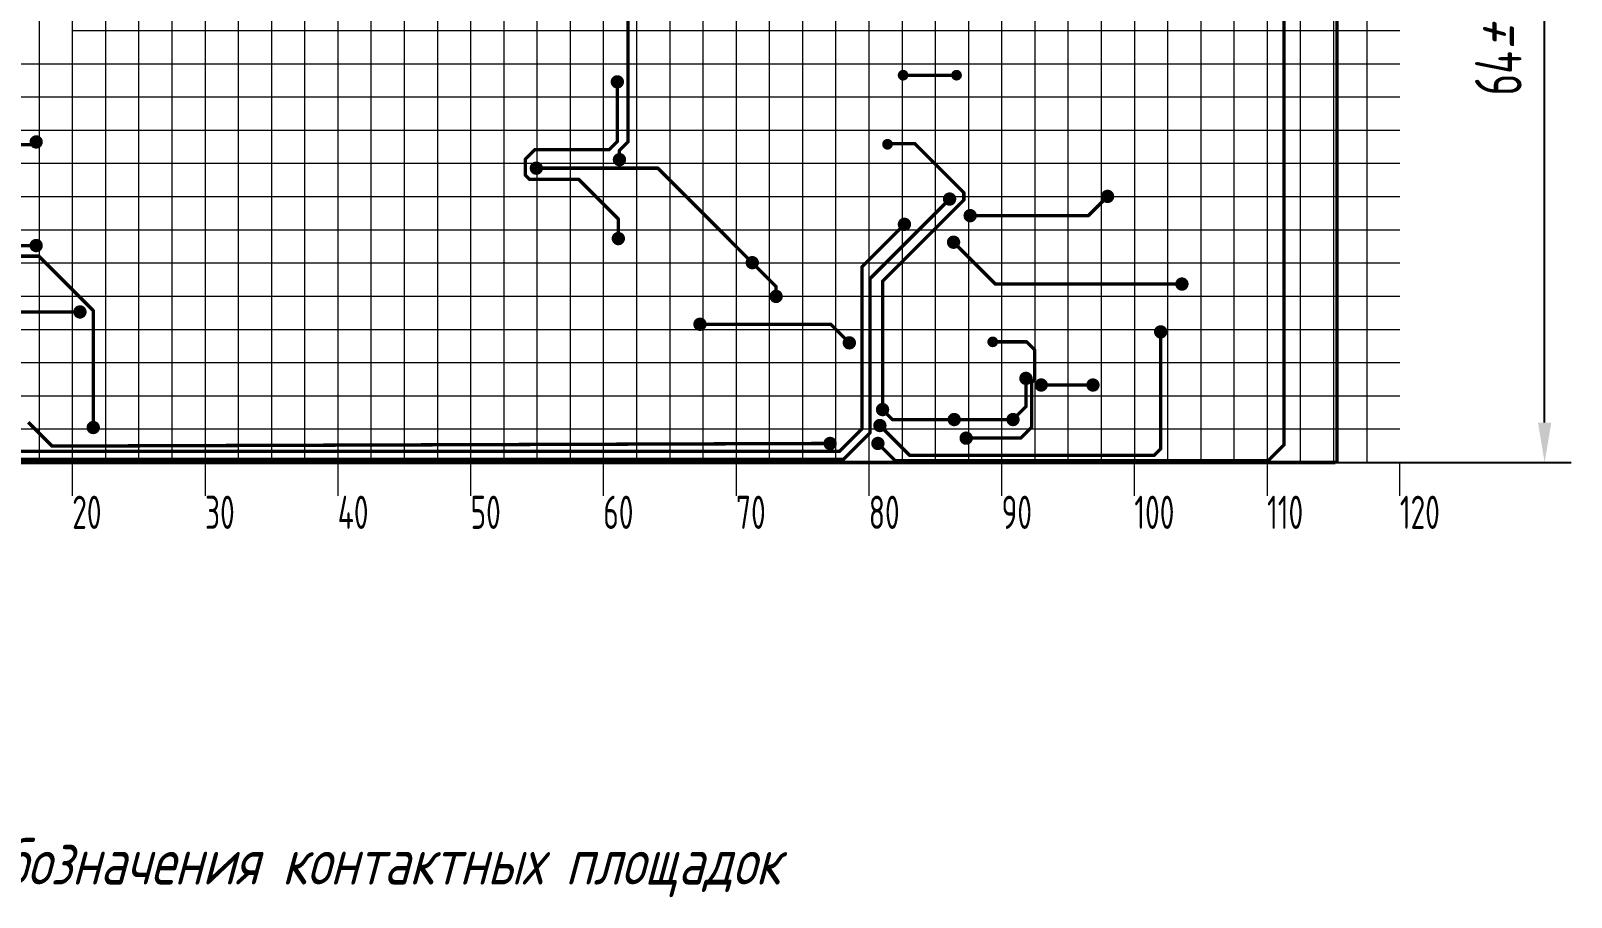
# Model space of a CAD drawing. Extents: x 1996 to 2593, y 74 to 494.
# Drawn here: x 2246.3 to 2362.3, y 284.8 to 350 of the extents above; entities that cross this region are included whole.
import ezdxf

# ---------------------------------------------------------------- set-up
doc = ezdxf.new("R2010")
doc.units = 0
doc.header["$MEASUREMENT"] = 0
doc.layers.get('0').update_dxf_attribs({"linetype": 'CONTINUOUS'})
for name, color, linetype in [('BottomLayer', 5, 'CONTINUOUS'), ('BottomSolder', 6, 'CONTINUOUS'), ('KeepOutLayer', 6, 'CONTINUOUS')]:
    doc.layers.add(name, color=color, linetype=linetype)
doc.layers.add('тонкая', color=7, linetype='CONTINUOUS', lineweight=20)
doc.styles.add('ЕСКД', font='eskd15.shx', dxfattribs={"width": 0.8})
doc.styles.add('стиль1', font='romans.shx', dxfattribs={"width": 0.75, "oblique": 15, "height": 3.5})
doc.dimstyles.new('ЕСКД', dxfattribs={"dimtxt": 3.5, "dimasz": 3, "dimexe": 2, "dimexo": 0, "dimgap": 1, "dimtad": 1, "dimtoh": 1, "dimtxsty": 'ЕСКД', "dimcen": 0, "dimazin": 2, "dimtfac": 1, "dimtmove": 1, "dimatfit": 3, "dimfxl": 1, "dimarcsym": 0})

# ---------------------------------------------------------------- blocks, each defined once
blk = doc.blocks.new('*D521')
at = {"layer": 'тонкая', "color": 0, "lineweight": -2, "transparency": 16777216}
for p, q in [((2344.55, 381.5), (2362.33, 381.5)), ((2360.33, 320.5), (2360.33, 378.5)), ((2344.43, 317.5), (2362.33, 317.5))]:
    blk.add_line(p, q, dxfattribs=at)
at = {"layer": 'тонкая', "color": 0, "lineweight": 9, "transparency": 16777216}
for points in [[(2359.83, 378.5), (2360.83, 378.5), (2360.33, 381.5)], [(2359.83, 320.5), (2360.83, 320.5), (2360.33, 317.5)]]:
    blk.add_solid(points, dxfattribs=at)
at = {"layer": 'тонкая', "color": 0, "lineweight": 9, "transparency": 16777216, "insert": (2357.25, 349.82), "char_height": 3.5, "attachment_point": 5, "rotation": 90, "style": 'ЕСКД'}
blk.add_mtext('64{\\Fromans|c204;\\Q15;\\W0.75;%%P0,1}', dxfattribs=at)

msp = doc.modelspace()

# ---------------------------------------------------------------- linework, layer by layer
at = {"lineweight": 9}
for p, q in [((2246.926, 397.5), (2246.926, 317.5)), ((2249.426, 397.5), (2249.426, 315)), ((2251.926, 397.5), (2251.926, 317.5)), ((2254.426, 397.5), (2254.426, 317.5)), ((2256.926, 397.5), (2256.926, 317.5)), ((2259.426, 397.5), (2259.426, 315)), ((2261.926, 397.5), (2261.926, 317.5)), ((2264.426, 397.5), (2264.426, 317.5)), ((2266.926, 397.5), (2266.926, 317.5)), ((2269.426, 397.5), (2269.426, 315)), ((2271.926, 397.5), (2271.926, 317.5)), ((2274.426, 397.5), (2274.426, 317.5)), ((2276.926, 397.5), (2276.926, 317.5)), ((2279.426, 397.5), (2279.426, 315)), ((2281.926, 397.5), (2281.926, 317.5)), ((2284.426, 397.5), (2284.426, 317.5)), ((2286.926, 397.5), (2286.926, 317.5)), ((2289.426, 397.5), (2289.426, 315)), ((2291.926, 397.5), (2291.926, 317.5)), ((2294.426, 397.5), (2294.426, 317.5)), ((2296.926, 397.5), (2296.926, 317.5)), ((2299.426, 397.5), (2299.426, 315)), ((2301.926, 397.5), (2301.926, 317.5)), ((2304.426, 397.5), (2304.426, 317.5)), ((2306.926, 397.5), (2306.926, 317.5)), ((2309.426, 397.5), (2309.426, 315)), ((2311.926, 397.5), (2311.926, 317.5)), ((2314.426, 397.5), (2314.426, 317.5)), ((2316.926, 397.5), (2316.926, 317.5)), ((2319.426, 397.5), (2319.426, 315)), ((2321.926, 397.5), (2321.926, 317.5)), ((2324.426, 397.5), (2324.426, 317.5)), ((2326.926, 397.5), (2326.926, 317.5)), ((2329.426, 397.5), (2329.426, 317.5)), ((2331.926, 397.5), (2331.926, 317.5)), ((2334.426, 397.5), (2334.426, 317.5)), ((2336.926, 397.5), (2336.926, 317.5)), ((2339.426, 397.5), (2339.426, 315)), ((2341.926, 397.5), (2341.926, 317.5)), ((2344.426, 397.5), (2344.426, 317.5)), ((2346.926, 397.5), (2346.926, 317.5)), ((2349.426, 350), (2249.426, 350)), ((2329.426, 347.5), (2226.926, 347.5)), ((2349.426, 347.5), (2246.926, 347.5)), ((2329.426, 345), (2229.426, 345)), ((2349.426, 345), (2249.426, 345)), ((2329.426, 342.5), (2229.426, 342.5)), ((2349.426, 342.5), (2249.426, 342.5)), ((2329.426, 340), (2229.426, 340)), ((2349.426, 340), (2249.426, 340)), ((2329.426, 337.5), (2226.926, 337.5)), ((2349.426, 337.5), (2246.926, 337.5)), ((2329.426, 335), (2229.426, 335)), ((2349.426, 335), (2249.426, 335)), ((2329.426, 332.5), (2229.426, 332.5)), ((2349.426, 332.5), (2249.426, 332.5)), ((2329.426, 330), (2229.426, 330)), ((2349.426, 330), (2249.426, 330)), ((2329.426, 327.5), (2226.926, 327.5)), ((2349.426, 327.5), (2246.926, 327.5)), ((2329.426, 325), (2229.426, 325)), ((2349.426, 325), (2249.426, 325)), ((2329.426, 322.5), (2229.426, 322.5)), ((2349.426, 322.5), (2249.426, 322.5)), ((2329.426, 320), (2229.426, 320)), ((2349.426, 320), (2249.426, 320)), ((2329.426, 315), (2329.426, 317.5)), ((2349.426, 315), (2349.426, 317.5))]:
    msp.add_line(p, q, dxfattribs=at)
at = {"layer": 'BottomLayer', "const_width": 0.254}
for points in [[(2340.708, 318.834), (2340.708, 360.734)], [(2291.283, 341.634), (2291.283, 351.384)], [(2290.483, 341.659), (2290.483, 346.159)], [(2312.008, 346.659), (2316.033, 346.659)], [(2242.708, 341.434), (2246.708, 341.434)], [(2246.608, 341.434), (2246.708, 341.434)], [(2246.708, 341.434), (2246.708, 341.634)], [(2283.558, 340.334), (2284.283, 341.059)], [(2284.283, 341.059), (2289.883, 341.059)], [(2289.883, 341.059), (2290.483, 341.659)], [(2290.641, 340.992), (2291.283, 341.634)], [(2290.641, 340.3), (2290.641, 340.992)], [(2310.933, 341.509), (2312.883, 341.509)], [(2312.883, 341.509), (2316.583, 337.809)], [(2283.558, 339.134), (2283.558, 340.334)], [(2283.558, 339.134), (2283.883, 338.809)], [(2283.883, 338.809), (2287.583, 338.809)], [(2284.383, 339.659), (2293.533, 339.659)], [(2287.583, 338.809), (2290.558, 335.834)], [(2293.533, 339.659), (2300.648, 332.544)], [(2316.583, 337.259), (2316.583, 337.809)], [(2325.958, 336.084), (2327.408, 337.534)], [(2309.508, 331.334), (2315.508, 337.334)], [(2310.458, 331.134), (2316.583, 337.259)], [(2290.558, 334.359), (2290.558, 335.834)], [(2308.908, 332.234), (2312.108, 335.434)], [(2317.058, 336.084), (2325.958, 336.084)], [(2315.808, 334.084), (2318.958, 330.934)], [(2243.408, 333.834), (2246.708, 333.834)], [(2243.708, 333.034), (2246.908, 333.034)], [(2246.908, 333.034), (2251.008, 328.934)], [(2300.648, 332.544), (2302.443, 330.749)], [(2308.908, 320.034), (2308.908, 332.234)], [(2302.443, 330.004), (2302.443, 330.749)], [(2309.508, 319.734), (2309.508, 331.334)], [(2310.458, 321.484), (2310.458, 331.134)], [(2318.958, 330.934), (2333.008, 330.934)], [(2234.808, 328.834), (2250.008, 328.834)], [(2251.008, 320.134), (2251.008, 328.934)], [(2296.708, 327.909), (2306.558, 327.909)], [(2306.558, 327.909), (2307.958, 326.509)], [(2331.408, 318.534), (2331.408, 327.334)], [(2318.758, 326.584), (2321.308, 326.584)], [(2321.308, 326.584), (2321.908, 325.984)], [(2321.908, 323.746), (2321.908, 325.984)], [(2321.258, 321.709), (2321.258, 323.834)], [(2321.683, 323.521), (2321.908, 323.746)], [(2321.683, 320.159), (2321.683, 323.521)], [(2322.408, 323.334), (2326.308, 323.334)], [(2310.458, 321.484), (2311.208, 320.734)], [(2320.283, 320.734), (2321.258, 321.709)], [(2246.108, 320.534), (2247.908, 318.734)], [(2310.258, 320.284), (2312.508, 318.034)], [(2311.208, 320.734), (2315.858, 320.734)], [(2315.858, 320.734), (2320.283, 320.734)], [(2320.858, 319.334), (2321.683, 320.159)], [(2307.208, 318.334), (2308.908, 320.034)], [(2307.508, 317.734), (2309.508, 319.734)], [(2316.758, 319.334), (2320.858, 319.334)], [(2236.208, 318.334), (2307.208, 318.334)], [(2247.908, 318.734), (2306.508, 318.934)], [(2310.108, 318.934), (2311.408, 317.634)], [(2312.508, 318.034), (2330.908, 318.034)], [(2330.908, 318.034), (2331.408, 318.534)], [(2339.508, 317.634), (2340.708, 318.834)], [(2234.708, 317.734), (2307.508, 317.734)], [(2311.408, 317.634), (2339.508, 317.634)]]:
    msp.add_lwpolyline(points, dxfattribs=at)
at = {"layer": 'BottomLayer'}
for points, const_width in [([(2311.858, 346.659, 1), (2312.158, 346.659, 1)], 0.3), ([(2315.883, 346.659, 1), (2316.183, 346.659, 1)], 0.3), ([(2290.283, 346.159, 1), (2290.683, 346.159, 1)], 0.4), ([(2290.42, 346.159, 1), (2290.547, 346.159, 1)], 0.127), ([(2311.945, 346.659, 1), (2312.072, 346.659, 1)], 0.127), ([(2315.97, 346.659, 1), (2316.097, 346.659, 1)], 0.127), ([(2246.508, 341.634, 1), (2246.908, 341.634, 1)], 0.4), ([(2246.545, 341.434, 1), (2246.672, 341.434, 1)], 0.127), ([(2246.645, 341.634, 1), (2246.772, 341.634, 1)], 0.127), ([(2246.645, 341.434, 1), (2246.772, 341.434, 1)], 0.127), ([(2246.645, 341.434, 1), (2246.772, 341.434, 1)], 0.127), ([(2246.645, 341.434, 1), (2246.772, 341.434, 1)], 0.127), ([(2284.22, 341.059, 1), (2284.347, 341.059, 1)], 0.127), ([(2284.22, 341.059, 1), (2284.347, 341.059, 1)], 0.127), ([(2289.82, 341.059, 1), (2289.947, 341.059, 1)], 0.127), ([(2289.82, 341.059, 1), (2289.947, 341.059, 1)], 0.127), ([(2290.42, 341.659, 1), (2290.547, 341.659, 1)], 0.127), ([(2290.42, 341.659, 1), (2290.547, 341.659, 1)], 0.127), ([(2290.578, 340.992, 1), (2290.705, 340.992, 1)], 0.127), ([(2290.578, 340.992, 1), (2290.705, 340.992, 1)], 0.127), ([(2291.22, 341.634, 1), (2291.347, 341.634, 1)], 0.127), ([(2291.22, 341.634, 1), (2291.347, 341.634, 1)], 0.127), ([(2310.683, 341.459, 1), (2310.983, 341.459, 1)], 0.3), ([(2310.87, 341.509, 1), (2310.997, 341.509, 1)], 0.127), ([(2312.82, 341.509, 1), (2312.947, 341.509, 1)], 0.127), ([(2312.82, 341.509, 1), (2312.947, 341.509, 1)], 0.127), ([(2283.495, 340.334, 1), (2283.622, 340.334, 1)], 0.127), ([(2283.495, 340.334, 1), (2283.622, 340.334, 1)], 0.127), ([(2284.183, 339.659, 1), (2284.583, 339.659, 1)], 0.4), ([(2290.441, 340.3, 1), (2290.841, 340.3, 1)], 0.4), ([(2290.578, 340.3, 1), (2290.705, 340.3, 1)], 0.127), ([(2283.495, 339.134, 1), (2283.622, 339.134, 1)], 0.127), ([(2283.495, 339.134, 1), (2283.622, 339.134, 1)], 0.127), ([(2283.82, 338.809, 1), (2283.947, 338.809, 1)], 0.127), ([(2283.82, 338.809, 1), (2283.947, 338.809, 1)], 0.127), ([(2284.32, 339.659, 1), (2284.447, 339.659, 1)], 0.127), ([(2287.52, 338.809, 1), (2287.647, 338.809, 1)], 0.127), ([(2287.52, 338.809, 1), (2287.647, 338.809, 1)], 0.127), ([(2293.47, 339.659, 1), (2293.597, 339.659, 1)], 0.127), ([(2293.47, 339.659, 1), (2293.597, 339.659, 1)], 0.127), ([(2315.308, 337.334, 1), (2315.708, 337.334, 1)], 0.4), ([(2316.52, 337.809, 1), (2316.647, 337.809, 1)], 0.127), ([(2316.52, 337.809, 1), (2316.647, 337.809, 1)], 0.127), ([(2327.208, 337.534, 1), (2327.608, 337.534, 1)], 0.4), ([(2327.345, 337.534, 1), (2327.472, 337.534, 1)], 0.127), ([(2315.445, 337.334, 1), (2315.572, 337.334, 1)], 0.127), ([(2316.52, 337.259, 1), (2316.647, 337.259, 1)], 0.127), ([(2316.52, 337.259, 1), (2316.647, 337.259, 1)], 0.127), ([(2316.858, 336.084, 1), (2317.258, 336.084, 1)], 0.4), ([(2290.495, 335.834, 1), (2290.622, 335.834, 1)], 0.127), ([(2290.495, 335.834, 1), (2290.622, 335.834, 1)], 0.127), ([(2311.908, 335.434, 1), (2312.308, 335.434, 1)], 0.4), ([(2312.045, 335.434, 1), (2312.172, 335.434, 1)], 0.127), ([(2316.995, 336.084, 1), (2317.122, 336.084, 1)], 0.127), ([(2325.895, 336.084, 1), (2326.022, 336.084, 1)], 0.127), ([(2325.895, 336.084, 1), (2326.022, 336.084, 1)], 0.127), ([(2246.508, 333.834, 1), (2246.908, 333.834, 1)], 0.4), ([(2290.358, 334.359, 1), (2290.758, 334.359, 1)], 0.4), ([(2290.495, 334.359, 1), (2290.622, 334.359, 1)], 0.127), ([(2315.608, 334.084, 1), (2316.008, 334.084, 1)], 0.4), ([(2315.745, 334.084, 1), (2315.872, 334.084, 1)], 0.127), ([(2246.645, 333.834, 1), (2246.772, 333.834, 1)], 0.127), ([(2246.845, 333.034, 1), (2246.972, 333.034, 1)], 0.127), ([(2246.845, 333.034, 1), (2246.972, 333.034, 1)], 0.127), ([(2300.448, 332.544, 1), (2300.848, 332.544, 1)], 0.4), ([(2300.585, 332.544, 1), (2300.712, 332.544, 1)], 0.127), ([(2300.585, 332.544, 1), (2300.712, 332.544, 1)], 0.127), ([(2308.845, 332.234, 1), (2308.972, 332.234, 1)], 0.127), ([(2308.845, 332.234, 1), (2308.972, 332.234, 1)], 0.127), ([(2302.38, 330.749, 1), (2302.507, 330.749, 1)], 0.127), ([(2302.38, 330.749, 1), (2302.507, 330.749, 1)], 0.127), ([(2309.445, 331.334, 1), (2309.572, 331.334, 1)], 0.127), ([(2309.445, 331.334, 1), (2309.572, 331.334, 1)], 0.127), ([(2310.395, 331.134, 1), (2310.522, 331.134, 1)], 0.127), ([(2310.395, 331.134, 1), (2310.522, 331.134, 1)], 0.127), ([(2318.895, 330.934, 1), (2319.022, 330.934, 1)], 0.127), ([(2318.895, 330.934, 1), (2319.022, 330.934, 1)], 0.127), ([(2332.808, 330.934, 1), (2333.208, 330.934, 1)], 0.4), ([(2332.945, 330.934, 1), (2333.072, 330.934, 1)], 0.127), ([(2302.243, 330.004, 1), (2302.643, 330.004, 1)], 0.4), ([(2302.38, 330.004, 1), (2302.507, 330.004, 1)], 0.127), ([(2249.808, 328.834, 1), (2250.208, 328.834, 1)], 0.4), ([(2249.945, 328.834, 1), (2250.072, 328.834, 1)], 0.127), ([(2250.945, 328.934, 1), (2251.072, 328.934, 1)], 0.127), ([(2250.945, 328.934, 1), (2251.072, 328.934, 1)], 0.127), ([(2296.508, 327.909, 1), (2296.908, 327.909, 1)], 0.4), ([(2296.645, 327.909, 1), (2296.772, 327.909, 1)], 0.127), ([(2306.495, 327.909, 1), (2306.622, 327.909, 1)], 0.127), ([(2306.495, 327.909, 1), (2306.622, 327.909, 1)], 0.127), ([(2331.208, 327.334, 1), (2331.608, 327.334, 1)], 0.4), ([(2331.345, 327.334, 1), (2331.472, 327.334, 1)], 0.127), ([(2307.758, 326.509, 1), (2308.158, 326.509, 1)], 0.4), ([(2307.895, 326.509, 1), (2308.022, 326.509, 1)], 0.127), ([(2318.608, 326.584, 1), (2318.908, 326.584, 1)], 0.3), ([(2318.695, 326.584, 1), (2318.822, 326.584, 1)], 0.127), ([(2321.245, 326.584, 1), (2321.372, 326.584, 1)], 0.127), ([(2321.245, 326.584, 1), (2321.372, 326.584, 1)], 0.127), ([(2321.845, 325.984, 1), (2321.972, 325.984, 1)], 0.127), ([(2321.845, 325.984, 1), (2321.972, 325.984, 1)], 0.127), ([(2321.058, 323.834, 1), (2321.458, 323.834, 1)], 0.4), ([(2321.195, 323.834, 1), (2321.322, 323.834, 1)], 0.127), ([(2321.845, 323.746, 1), (2321.972, 323.746, 1)], 0.127), ([(2321.845, 323.746, 1), (2321.972, 323.746, 1)], 0.127), ([(2322.208, 323.334, 1), (2322.608, 323.334, 1)], 0.4), ([(2326.108, 323.334, 1), (2326.508, 323.334, 1)], 0.4), ([(2321.62, 323.521, 1), (2321.747, 323.521, 1)], 0.127), ([(2321.62, 323.521, 1), (2321.747, 323.521, 1)], 0.127), ([(2322.345, 323.334, 1), (2322.472, 323.334, 1)], 0.127), ([(2326.245, 323.334, 1), (2326.372, 323.334, 1)], 0.127), ([(2310.258, 321.484, 1), (2310.658, 321.484, 1)], 0.4), ([(2310.395, 321.484, 1), (2310.522, 321.484, 1)], 0.127), ([(2310.395, 321.484, 1), (2310.522, 321.484, 1)], 0.127), ([(2321.195, 321.709, 1), (2321.322, 321.709, 1)], 0.127), ([(2321.195, 321.709, 1), (2321.322, 321.709, 1)], 0.127), ([(2250.808, 320.134, 1), (2251.208, 320.134, 1)], 0.4), ([(2250.945, 320.134, 1), (2251.072, 320.134, 1)], 0.127), ([(2310.058, 320.284, 1), (2310.458, 320.284, 1)], 0.4), ([(2310.195, 320.284, 1), (2310.322, 320.284, 1)], 0.127), ([(2311.145, 320.734, 1), (2311.272, 320.734, 1)], 0.127), ([(2311.145, 320.734, 1), (2311.272, 320.734, 1)], 0.127), ([(2315.658, 320.734, 1), (2316.058, 320.734, 1)], 0.4), ([(2315.795, 320.734, 1), (2315.922, 320.734, 1)], 0.127), ([(2315.795, 320.734, 1), (2315.922, 320.734, 1)], 0.127), ([(2320.083, 320.734, 1), (2320.483, 320.734, 1)], 0.4), ([(2320.22, 320.734, 1), (2320.347, 320.734, 1)], 0.127), ([(2320.22, 320.734, 1), (2320.347, 320.734, 1)], 0.127), ([(2321.62, 320.159, 1), (2321.747, 320.159, 1)], 0.127), ([(2321.62, 320.159, 1), (2321.747, 320.159, 1)], 0.127), ([(2306.308, 318.934, 1), (2306.708, 318.934, 1)], 0.4), ([(2308.845, 320.034, 1), (2308.972, 320.034, 1)], 0.127), ([(2308.845, 320.034, 1), (2308.972, 320.034, 1)], 0.127), ([(2309.445, 319.734, 1), (2309.572, 319.734, 1)], 0.127), ([(2309.445, 319.734, 1), (2309.572, 319.734, 1)], 0.127), ([(2309.908, 318.934, 1), (2310.308, 318.934, 1)], 0.4), ([(2316.558, 319.334, 1), (2316.958, 319.334, 1)], 0.4), ([(2316.695, 319.334, 1), (2316.822, 319.334, 1)], 0.127), ([(2320.795, 319.334, 1), (2320.922, 319.334, 1)], 0.127), ([(2320.795, 319.334, 1), (2320.922, 319.334, 1)], 0.127), ([(2247.845, 318.734, 1), (2247.972, 318.734, 1)], 0.127), ([(2247.845, 318.734, 1), (2247.972, 318.734, 1)], 0.127), ([(2306.445, 318.934, 1), (2306.572, 318.934, 1)], 0.127), ([(2307.145, 318.334, 1), (2307.272, 318.334, 1)], 0.127), ([(2307.145, 318.334, 1), (2307.272, 318.334, 1)], 0.127), ([(2310.045, 318.934, 1), (2310.172, 318.934, 1)], 0.127), ([(2312.445, 318.034, 1), (2312.572, 318.034, 1)], 0.127), ([(2312.445, 318.034, 1), (2312.572, 318.034, 1)], 0.127), ([(2330.845, 318.034, 1), (2330.972, 318.034, 1)], 0.127), ([(2330.845, 318.034, 1), (2330.972, 318.034, 1)], 0.127), ([(2331.345, 318.534, 1), (2331.472, 318.534, 1)], 0.127), ([(2331.345, 318.534, 1), (2331.472, 318.534, 1)], 0.127), ([(2340.645, 318.834, 1), (2340.772, 318.834, 1)], 0.127), ([(2340.645, 318.834, 1), (2340.772, 318.834, 1)], 0.127), ([(2307.445, 317.734, 1), (2307.572, 317.734, 1)], 0.127), ([(2307.445, 317.734, 1), (2307.572, 317.734, 1)], 0.127), ([(2311.345, 317.634, 1), (2311.472, 317.634, 1)], 0.127), ([(2311.345, 317.634, 1), (2311.472, 317.634, 1)], 0.127), ([(2339.445, 317.634, 1), (2339.572, 317.634, 1)], 0.127), ([(2339.445, 317.634, 1), (2339.572, 317.634, 1)], 0.127)]:
    msp.add_lwpolyline(points, format="xyb", close=True, dxfattribs=dict(at, const_width=const_width))
at = {"layer": 'BottomSolder'}
for points, const_width in [([(2311.807, 346.659, 1), (2312.209, 346.659, 1)], 0.402), ([(2315.832, 346.659, 1), (2316.234, 346.659, 1)], 0.402), ([(2290.232, 346.159, 1), (2290.734, 346.159, 1)], 0.502), ([(2246.457, 341.634, 1), (2246.959, 341.634, 1)], 0.502), ([(2310.632, 341.459, 1), (2311.034, 341.459, 1)], 0.402), ([(2284.132, 339.659, 1), (2284.634, 339.659, 1)], 0.502), ([(2290.391, 340.3, 1), (2290.892, 340.3, 1)], 0.502), ([(2315.257, 337.334, 1), (2315.759, 337.334, 1)], 0.502), ([(2327.157, 337.534, 1), (2327.659, 337.534, 1)], 0.502), ([(2316.807, 336.084, 1), (2317.309, 336.084, 1)], 0.502), ([(2311.857, 335.434, 1), (2312.359, 335.434, 1)], 0.502), ([(2246.457, 333.834, 1), (2246.959, 333.834, 1)], 0.502), ([(2290.307, 334.359, 1), (2290.809, 334.359, 1)], 0.502), ([(2315.557, 334.084, 1), (2316.059, 334.084, 1)], 0.502), ([(2300.397, 332.544, 1), (2300.899, 332.544, 1)], 0.502), ([(2332.757, 330.934, 1), (2333.259, 330.934, 1)], 0.502), ([(2302.192, 330.004, 1), (2302.694, 330.004, 1)], 0.502), ([(2249.757, 328.834, 1), (2250.259, 328.834, 1)], 0.502), ([(2296.457, 327.909, 1), (2296.959, 327.909, 1)], 0.502), ([(2331.157, 327.334, 1), (2331.659, 327.334, 1)], 0.502), ([(2307.707, 326.509, 1), (2308.209, 326.509, 1)], 0.502), ([(2318.557, 326.584, 1), (2318.959, 326.584, 1)], 0.402), ([(2321.007, 323.834, 1), (2321.509, 323.834, 1)], 0.502), ([(2322.157, 323.334, 1), (2322.659, 323.334, 1)], 0.502), ([(2326.057, 323.334, 1), (2326.559, 323.334, 1)], 0.502), ([(2310.207, 321.484, 1), (2310.709, 321.484, 1)], 0.502), ([(2250.757, 320.134, 1), (2251.259, 320.134, 1)], 0.502), ([(2310.007, 320.284, 1), (2310.509, 320.284, 1)], 0.502), ([(2315.607, 320.734, 1), (2316.109, 320.734, 1)], 0.502), ([(2320.032, 320.734, 1), (2320.534, 320.734, 1)], 0.502), ([(2306.257, 318.934, 1), (2306.759, 318.934, 1)], 0.502), ([(2309.857, 318.934, 1), (2310.359, 318.934, 1)], 0.502), ([(2316.507, 319.334, 1), (2317.009, 319.334, 1)], 0.502)]:
    msp.add_lwpolyline(points, format="xyb", close=True, dxfattribs=dict(at, const_width=const_width))
at = {"layer": 'KeepOutLayer', "lineweight": 50}
msp.add_line((2229.553, 317.5), (2344.553, 317.5), dxfattribs=at)
at = {"layer": 'KeepOutLayer', "lineweight": 50, "const_width": 0.254}
msp.add_lwpolyline([(2344.68, 317.5), (2344.68, 381.5)], dxfattribs=at)

# ---------------------------------------------------------------- texts
at = {"style": 'ЕСКД', "width": 0.8}
for s, p in [('20', (2249.426, 312.5)), ('30', (2259.426, 312.5)), ('40', (2269.426, 312.5)), ('50', (2279.426, 312.5)), ('60', (2289.426, 312.5)), ('70', (2299.426, 312.5)), ('80', (2309.426, 312.5)), ('90', (2319.426, 312.5)), ('100', (2329.426, 312.5)), ('110', (2339.426, 312.5)), ('120', (2349.426, 312.5))]:
    msp.add_text(s, height=2.5, dxfattribs=at).set_placement(p)
at = {"insert": (2260.971, 287), "char_height": 3.5, "attachment_point": 5, "style": 'стиль1'}
msp.add_mtext_dynamic_manual_height_columns('Таблица 3 - обозначения контактных площадок', width=119.33122, gutter_width=17.5, heights=[0], dxfattribs=at)

# ---------------------------------------------------------------- dimensions: what is measured, and where the dimension line sits
at = {"layer": 'тонкая', "lineweight": 9}
dim = msp.add_linear_dim(base=(2360.329, 381.5), p1=(2344.426, 317.5), p2=(2344.553, 381.5), angle=90, text='<>{\\Fromans|c204;\\Q15;\\W0.75;%%P0,1}', dimstyle='ЕСКД', dxfattribs=at)
dim.commit()
dim.dimension.update_dxf_attribs({"geometry": '*D521', "text_midpoint": (2360.329, 349.818), "dimtype": 160})

doc.saveas('drawing.dxf')
